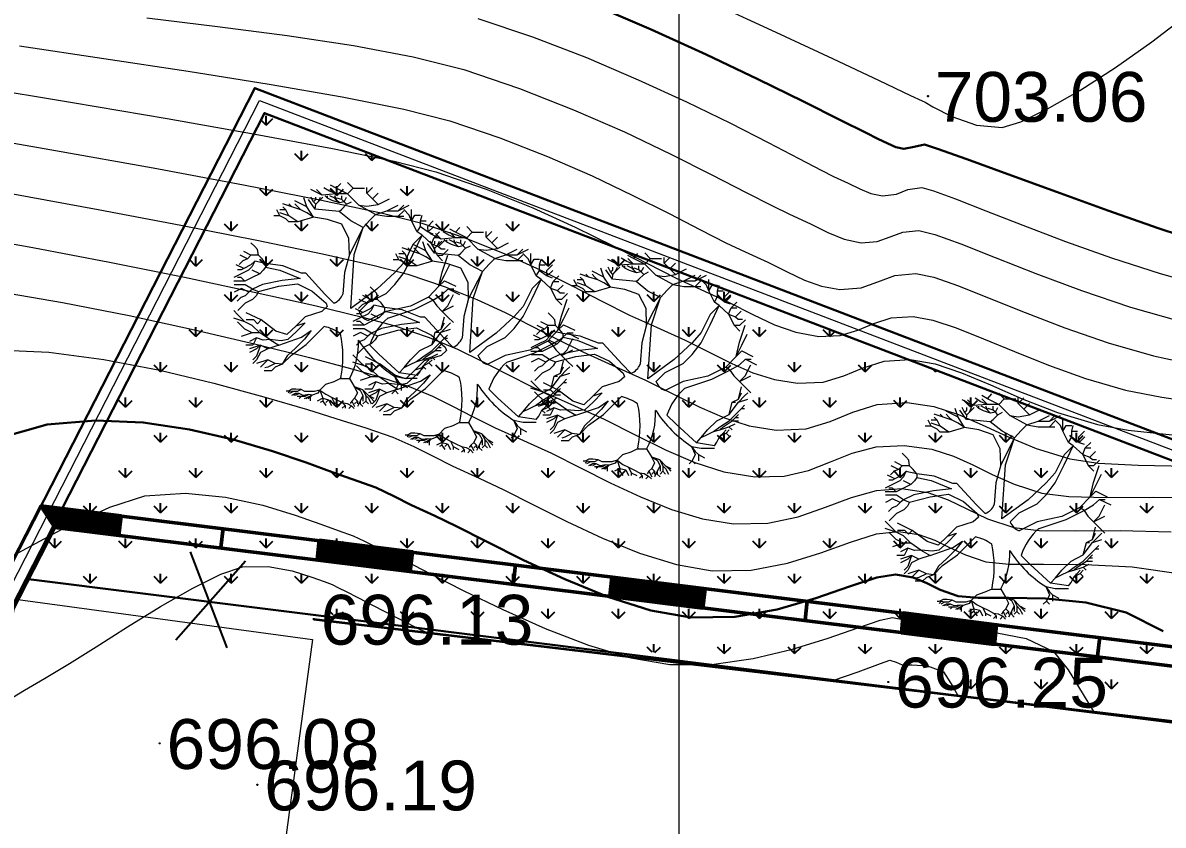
# Model space of a CAD drawing. Header units: feet. Extents: x 3381 to 683784, y 675186 to 4376258.
# Drawn here: x 682599.03 to 682621.93, y 4375771.1 to 4375787.21 of the extents above; entities that cross this region are included whole.
import ezdxf

# ---------------------------------------------------------------- set-up
doc = ezdxf.new("R2010")
doc.units = ezdxf.units.FT
doc.header["$MEASUREMENT"] = 0
doc.header["$PDMODE"] = 34
doc.header["$PDSIZE"] = 0.01
doc.layers.get('0').update_dxf_attribs({"linetype": 'CONTINUOUS'})
doc.layers.get('Defpoints').update_dxf_attribs({"linetype": 'CONTINUOUS'})
doc.layers.add('0_Point_Height', color=2, linetype='CONTINUOUS')
doc.layers.add('0_Point_Point', color=7, linetype='CONTINUOUS')
for name, color, linetype, lineweight in [('ANA HORIZONTAL', 24, 'CONTINUOUS', 30), ('das hasar', 5, 'CONTINUOUS', 0), ('HORIZANTAL', 24, 'CONTINUOUS', 13), ('km setka', 170, 'CONTINUOUS', 15), ('su xtti', 7, 'CONTINUOUS', 30), ('дерево', 96, 'CONTINUOUS', 5)]:
    doc.layers.add(name, color=color, linetype=linetype, lineweight=lineweight)
doc.styles.get("Standard").update_dxf_attribs({"font": 'arial.ttf', "height": 2})
doc.linetypes.add('FENCELINE2', pattern='A,6.35,-2.54,[132,ltypeshp.shx,S=2.54,R=0,X=-2.54,Y=0],-2.54,25.4', length=36.83)
doc.dimstyles.new('ISO-25', dxfattribs={"dimtxt": 2, "dimasz": 1, "dimexe": 1.25, "dimexo": 0.625, "dimtad": 1, "dimtxsty": 'Standard', "dimblk": 'OBLIQUE', "dimcen": 2.5, "dimadec": 0, "dimazin": 0, "dimtfac": 1, "dimtmove": 0, "dimatfit": 3, "dimldrblk": 'OBLIQUE', "dimfxl": 1, "dimarcsym": 0})
pattern_1 = [(90, (1766.15535, 840.54114), (-0.707106781, 0.707106781), [0.1875, -1.226713563]), (45, (1766.1554, 840.5411), (-0.70710678119, 0.70710678119), [0.1875, -0.8125]), (135, (1766.1554, 840.5411), (-0.70710678119, -0.70710678119), [0.1875, -0.8125])]

# ---------------------------------------------------------------- blocks, each defined once
blk = doc.blocks.new('_Oblique')
at = {"color": 0, "linetype": 'ByBlock', "lineweight": -2}
blk.add_line((-0.5, -0.5), (0.5, 0.5), dxfattribs=at)
blk = doc.blocks.new('*D71')
at = {"color": 0, "lineweight": -2, "transparency": 16777216}
blk.add_arc((682617.747, 4375829.881), 9.171, 157.6168, 262.2234, dxfattribs=at)
at = {"layer": 'Defpoints', "color": 0, "lineweight": 18, "transparency": 16777216}
for p in [(682619.446, 4375842.323), (682597.785, 4375838.101, 709.272), (682629.221, 4375825.155, 709.019), (682611.534, 4375823.135), (682606.903, 4375750.477)]:
    blk.add_point(p, dxfattribs=at)
at = {"color": 0, "lineweight": -2, "transparency": 16777216}
for p, rotation in [((682609.267, 4375833.373), 67.6168135666114), ((682616.506, 4375820.795), 352.2234362131171)]:
    blk.add_blockref('_Oblique', p, dxfattribs=dict(at, rotation=rotation))
at = {"color": 0, "lineweight": 25, "transparency": 16777216, "insert": (682611.225, 4375826.128), "char_height": 2, "attachment_point": 5, "rotation": 299.9201}
blk.add_mtext('105°', dxfattribs=at)
blk = doc.blocks.new('*D72')
at = {"color": 0, "lineweight": -2, "transparency": 16777216}
blk.add_arc((682617.747, 4375829.881), 9.031, 262.2234, 337.6168, dxfattribs=at)
at = {"layer": 'Defpoints', "color": 0, "lineweight": 18, "transparency": 16777216}
for p in [(682619.446, 4375842.323), (682597.785, 4375838.101, 709.272), (682629.221, 4375825.155, 709.019), (682620.44, 4375821.261), (682606.903, 4375750.477)]:
    blk.add_point(p, dxfattribs=at)
at = {"color": 0, "lineweight": -2, "transparency": 16777216}
for p, rotation in [((682626.097, 4375826.442), 67.61681356638918), ((682616.525, 4375820.933), 172.2234362133806)]:
    blk.add_blockref('_Oblique', p, dxfattribs=dict(at, rotation=rotation))
at = {"color": 0, "lineweight": 25, "transparency": 16777216, "insert": (682621.432, 4375823.477), "char_height": 2, "attachment_point": 5, "rotation": 29.9201}
blk.add_mtext('75°', dxfattribs=at)
blk = doc.blocks.new('sam')
at = {"layer": 'дерево'}
for p, q in [((8656816.93, 4482451.24), (8656814.29, 4482452.58)), ((8656816.93, 4482451.24), (8656815.59, 4482452.58)), ((8656818.71, 4482452.13), (8656817.38, 4482452.93)), ((8656820.29, 4482451.51), (8656818.71, 4482452.13)), ((8656820.29, 4482452.84), (8656818.95, 4482453.56)), ((8656820.29, 4482451.51), (8656818.95, 4482452.84)), ((8656820.29, 4482452.84), (8656821.35, 4482454)), ((8656822.96, 4482451.51), (8656820.29, 4482452.84)), ((8656824.26, 4482452.84), (8656822.96, 4482454.18)), ((8656822.96, 4482451.51), (8656824.26, 4482452.84)), ((8656824.26, 4482452.84), (8656826.94, 4482452.84)), ((8656827.53, 4482451.69), (8656827.53, 4482453.02)), ((8656827.53, 4482451.69), (8656828.86, 4482453.02)), ((8656813.34, 4482448.45), (8656810.52, 4482449.87)), ((8656813.34, 4482448.45), (8656812.63, 4482450.56)), ((8656815.33, 4482447.94), (8656813.75, 4482450.17)), ((8656814.88, 4482449.64), (8656814.32, 4482450.74)), ((8656814.88, 4482449.64), (8656815.45, 4482450.17)), ((8656815.45, 4482449.07), (8656814.88, 4482449.64)), ((8656815.45, 4482450.17), (8656815.45, 4482450.74)), ((8656815.45, 4482449.07), (8656816.01, 4482449.64)), ((8656816.01, 4482449.64), (8656817.11, 4482450.74)), ((8656816.01, 4482449.64), (8656816.54, 4482450.74)), ((8656820.29, 4482451.51), (8656816.93, 4482451.24)), ((8656818.24, 4482450.53), (8656817.67, 4482451.09)), ((8656818.24, 4482450.53), (8656818.24, 4482451.09)), ((8656819.36, 4482449.96), (8656818.24, 4482450.53)), ((8656819.93, 4482450.53), (8656818.8, 4482451.09)), ((8656821.03, 4482449.4), (8656819.36, 4482449.96)), ((8656820.46, 4482449.96), (8656819.93, 4482451.09)), ((8656820.46, 4482449.96), (8656819.93, 4482450.53)), ((8656822.96, 4482451.51), (8656820.29, 4482451.51)), ((8656821.59, 4482450.17), (8656820.46, 4482450.53)), ((8656821.03, 4482449.4), (8656820.46, 4482449.96)), ((8656822.16, 4482449.64), (8656821.03, 4482449.4)), ((8656821.59, 4482450.17), (8656821.59, 4482451.09)), ((8656822.16, 4482449.64), (8656821.59, 4482450.17)), ((8656822.16, 4482449.64), (8656822.72, 4482450.74)), ((8656822.72, 4482449.07), (8656822.16, 4482449.64)), ((8656822.72, 4482449.07), (8656823.85, 4482449.64)), ((8656825.6, 4482448.87), (8656822.96, 4482451.51)), ((8656828.86, 4482450.38), (8656827.53, 4482451.69)), ((8656828.86, 4482450.38), (8656830.2, 4482451.69)), ((8656830.2, 4482449.04), (8656828.86, 4482450.38)), ((8656830.2, 4482449.04), (8656832.84, 4482450.38)), ((8656806.98, 4482446.34), (8656806.27, 4482447.77)), ((8656808.41, 4482447.77), (8656806.98, 4482447.77)), ((8656809.09, 4482446.34), (8656806.98, 4482447.05)), ((8656809.81, 4482448.45), (8656807.7, 4482449.16)), ((8656808.41, 4482447.77), (8656807.7, 4482448.45)), ((8656809.09, 4482446.34), (8656808.41, 4482447.77)), ((8656809.81, 4482448.45), (8656809.09, 4482449.16)), ((8656811.91, 4482447.77), (8656809.81, 4482448.45)), ((8656811.2, 4482448.45), (8656810.52, 4482449.16)), ((8656811.91, 4482447.77), (8656811.2, 4482448.45)), ((8656813.34, 4482447.05), (8656811.91, 4482447.77)), ((8656814.88, 4482446.04), (8656813.34, 4482448.45)), ((8656814.88, 4482446.04), (8656813.34, 4482447.05)), ((8656815.33, 4482447.94), (8656815.45, 4482449.07)), ((8656820.94, 4482447.38), (8656815.33, 4482447.94)), ((8656820.94, 4482447.38), (8656821.59, 4482447.94)), ((8656823.73, 4482445.15), (8656820.94, 4482447.38)), ((8656821.59, 4482447.94), (8656822.72, 4482449.07)), ((8656829.58, 4482446.67), (8656825.6, 4482448.87)), ((8656825.6, 4482448.87), (8656827.53, 4482448.6)), ((8656827.53, 4482448.6), (8656830.2, 4482449.04)), ((8656828.24, 4482445.33), (8656829.58, 4482446.67)), ((8656829.58, 4482446.67), (8656832.22, 4482447.53)), ((8656829.58, 4482446.67), (8656832.22, 4482446.22)), ((8656832.22, 4482447.53), (8656834.89, 4482448.87)), ((8656832.22, 4482447.53), (8656834.89, 4482447.53)), ((8656834.89, 4482447.53), (8656836.2, 4482448.87)), ((8656834.89, 4482447.53), (8656837.53, 4482448.87)), ((8656834.89, 4482446.22), (8656836.2, 4482447.53)), ((8656837.53, 4482446.52), (8656836.2, 4482447.83)), ((8656838.07, 4482445.18), (8656838.07, 4482447.83)), ((8656806.98, 4482446.34), (8656805.59, 4482446.34)), ((8656808.41, 4482445.63), (8656806.98, 4482446.34)), ((8656809.09, 4482444.95), (8656808.41, 4482445.63)), ((8656811.2, 4482444.95), (8656809.09, 4482446.34)), ((8656811.2, 4482444.95), (8656809.09, 4482444.95)), ((8656814.88, 4482446.04), (8656811.2, 4482444.95)), ((8656818.24, 4482445.48), (8656814.88, 4482446.04)), ((8656821.59, 4482444.35), (8656818.24, 4482445.48)), ((8656823.28, 4482441), (8656821.59, 4482444.35)), ((8656826.67, 4482443.58), (8656823.73, 4482445.15)), ((8656826.67, 4482443.58), (8656828.24, 4482445.33)), ((8656832.22, 4482446.22), (8656834.89, 4482446.22)), ((8656834.89, 4482446.22), (8656836.2, 4482446.22)), ((8656838.07, 4482445.18), (8656837.53, 4482446.52)), ((8656838.07, 4482445.18), (8656838.87, 4482446.52)), ((8656839.4, 4482442.54), (8656838.07, 4482445.18)), ((8656838.87, 4482446.52), (8656840.18, 4482446.52)), ((8656840.18, 4482445.18), (8656840.53, 4482446.52)), ((8656840.18, 4482443.85), (8656840.18, 4482445.18)), ((8656840.18, 4482445.18), (8656841.51, 4482445.18)), ((8656841.87, 4482443.85), (8656843.2, 4482445.18)), ((8656826.67, 4482443.58), (8656823.4, 4482437.2)), ((8656824.53, 4482437.2), (8656826.67, 4482443.58)), ((8656838.39, 4482437.2), (8656840.53, 4482441.74)), ((8656840.53, 4482441.74), (8656838.39, 4482439.6)), ((8656839.4, 4482442.54), (8656840.18, 4482443.85)), ((8656840.53, 4482441.74), (8656839.4, 4482442.54)), ((8656840.18, 4482443.85), (8656841.96, 4482442.54)), ((8656840.53, 4482441.74), (8656842.76, 4482439.69)), ((8656841.96, 4482442.54), (8656841.87, 4482443.85)), ((8656841.96, 4482442.54), (8656843.29, 4482443.85)), ((8656841.96, 4482442.54), (8656843.11, 4482442.1)), ((8656843.38, 4482441.21), (8656844.69, 4482442.54)), ((8656801.05, 4482439.13), (8656800.16, 4482439.99)), ((8656801.73, 4482438.36), (8656801.05, 4482439.13)), ((8656823.4, 4482437.2), (8656823.28, 4482441)), ((8656838.39, 4482439.6), (8656836.29, 4482435.36)), ((8656842.76, 4482439.69), (8656843.38, 4482441.21)), ((8656842.76, 4482439.69), (8656844.09, 4482437.05)), ((8656842.76, 4482439.69), (8656844.42, 4482439.07)), ((8656843.38, 4482441.21), (8656844.69, 4482441.21)), ((8656844.42, 4482439.07), (8656845.76, 4482440.4)), ((8656844.42, 4482439.07), (8656845.04, 4482438.53)), ((8656799.3, 4482436.16), (8656797.57, 4482437.02)), ((8656799.3, 4482436.16), (8656798.26, 4482435.74)), ((8656800.16, 4482437.02), (8656798.44, 4482437.91)), ((8656800.16, 4482437.02), (8656799.3, 4482436.16)), ((8656801.91, 4482437.02), (8656800.16, 4482437.02)), ((8656801.91, 4482437.02), (8656801.73, 4482438.36)), ((8656802.77, 4482436.16), (8656801.91, 4482437.02)), ((8656803.6, 4482435.09), (8656802.77, 4482436.16)), ((8656823.4, 4482437.2), (8656822.27, 4482432.95)), ((8656823.7, 4482424.46), (8656824.53, 4482437.2)), ((8656836.29, 4482432.95), (8656838.39, 4482437.2)), ((8656844.09, 4482437.05), (8656845.4, 4482437.05)), ((8656844.09, 4482437.05), (8656845.4, 4482435.71)), ((8656845.04, 4482438.53), (8656846.02, 4482438.53)), ((8656845.31, 4482433.07), (8656846.65, 4482437.05)), ((8656845.4, 4482437.05), (8656846.74, 4482438.36)), ((8656798.44, 4482433.9), (8656796.68, 4482434.76)), ((8656797.84, 4482433.61), (8656796.98, 4482433.61)), ((8656798.26, 4482435.74), (8656797.4, 4482434.88)), ((8656798.44, 4482433.9), (8656797.84, 4482433.61)), ((8656799.59, 4482433.49), (8656797.84, 4482432.63)), ((8656800.16, 4482434.76), (8656798.44, 4482433.9)), ((8656800.45, 4482434.38), (8656799.59, 4482433.49)), ((8656801.05, 4482435.65), (8656800.16, 4482434.76)), ((8656801.05, 4482435.65), (8656800.45, 4482434.38)), ((8656802.21, 4482432.63), (8656800.45, 4482433.49)), ((8656803.6, 4482435.09), (8656801.05, 4482435.65)), ((8656803.07, 4482433.49), (8656802.21, 4482432.63)), ((8656803.6, 4482434.23), (8656803.07, 4482433.49)), ((8656807.7, 4482434.53), (8656803.6, 4482435.09)), ((8656803.6, 4482435.09), (8656803.6, 4482434.23)), ((8656803.6, 4482434.23), (8656806.99, 4482433.52)), ((8656806.99, 4482433.52), (8656811.79, 4482431.56)), ((8656812.09, 4482432.83), (8656807.7, 4482434.53)), ((8656836.29, 4482435.36), (8656834.15, 4482432.95)), ((8656845.85, 4482432.36), (8656847.18, 4482435)), ((8656797.84, 4482432.63), (8656796.12, 4482431.76)), ((8656798.73, 4482430.9), (8656796.12, 4482430.9)), ((8656797.84, 4482431.76), (8656796.98, 4482431.76)), ((8656798.73, 4482430.9), (8656797.84, 4482431.76)), ((8656800.45, 4482431.76), (8656798.73, 4482430.9)), ((8656802.21, 4482432.63), (8656800.45, 4482431.76)), ((8656807.55, 4482431.11), (8656802.89, 4482430.13)), ((8656811.79, 4482431.56), (8656807.55, 4482431.11)), ((8656813.07, 4482432.83), (8656812.09, 4482432.83)), ((8656817.61, 4482427.88), (8656813.07, 4482432.83)), ((8656822.27, 4482432.95), (8656821.86, 4482427.88)), ((8656834.15, 4482432.95), (8656829.9, 4482429)), ((8656834.15, 4482430.13), (8656836.29, 4482432.95)), ((8656844.51, 4482429.72), (8656845.31, 4482433.07)), ((8656844.51, 4482429.72), (8656845.85, 4482432.36)), ((8656844.51, 4482429.72), (8656845.85, 4482431.02)), ((8656845.85, 4482431.02), (8656848.52, 4482429.72)), ((8656798.79, 4482430.07), (8656796.18, 4482430.07)), ((8656797.9, 4482429.21), (8656796.18, 4482428.35)), ((8656799.65, 4482428.35), (8656797.9, 4482429.21)), ((8656800.48, 4482429), (8656798.79, 4482430.07)), ((8656799.65, 4482428.35), (8656798.79, 4482427.49)), ((8656800.48, 4482429), (8656799.65, 4482428.35)), ((8656802.89, 4482430.13), (8656800.48, 4482429)), ((8656800.48, 4482429), (8656801.91, 4482428.44)), ((8656801.91, 4482428.44), (8656801.37, 4482427.49)), ((8656801.91, 4482428.44), (8656806.72, 4482429.72)), ((8656806.72, 4482429.72), (8656811.11, 4482430.28)), ((8656811.11, 4482430.28), (8656814.64, 4482428.59)), ((8656814.64, 4482428.59), (8656817.88, 4482425.74)), ((8656819.72, 4482425.74), (8656817.61, 4482427.88)), ((8656829.9, 4482429), (8656823.7, 4482424.46)), ((8656827.8, 4482425.89), (8656832.04, 4482428.02)), ((8656832.04, 4482428.02), (8656834.15, 4482430.13)), ((8656842.08, 4482427.16), (8656844.51, 4482429.72)), ((8656845.31, 4482427.76), (8656846.74, 4482429.09)), ((8656846.74, 4482429.09), (8656849.38, 4482427.76)), ((8656846.74, 4482429.09), (8656848.07, 4482429.09)), ((8656797.78, 4482427.07), (8656796.92, 4482426.21)), ((8656798.79, 4482425.74), (8656797.04, 4482424.02)), ((8656798.79, 4482427.49), (8656797.78, 4482427.07)), ((8656800.51, 4482426.6), (8656798.79, 4482425.74)), ((8656801.37, 4482427.49), (8656800.51, 4482426.6)), ((8656817.88, 4482425.74), (8656818.18, 4482424.91)), ((8656819.79, 4482425.76), (8656819.73, 4482425.73)), ((8656825.66, 4482423.78), (8656827.8, 4482425.89)), ((8656842.08, 4482427.16), (8656837.83, 4482425.03)), ((8656838.84, 4482424.34), (8656843.09, 4482426.45)), ((8656843.09, 4482426.45), (8656842.08, 4482427.16)), ((8656843.09, 4482426.45), (8656845.31, 4482427.76)), ((8656843.09, 4482426.45), (8656844.01, 4482425.12)), ((8656844.01, 4482425.12), (8656845.31, 4482423.78)), ((8656845.31, 4482423.78), (8656846.65, 4482425.12)), ((8656845.31, 4482423.78), (8656847.98, 4482425.12)), ((8656846.65, 4482425.12), (8656847.98, 4482427.76)), ((8656796.98, 4482423.07), (8656796.12, 4482423.96)), ((8656797.84, 4482422.21), (8656796.98, 4482423.07)), ((8656802.53, 4482421.76), (8656799.06, 4482423.48)), ((8656812.95, 4482422.5), (8656810.82, 4482420.37)), ((8656816.9, 4482423.78), (8656812.95, 4482422.5)), ((8656818.18, 4482424.91), (8656816.9, 4482423.78)), ((8656825.68, 4482423.71), (8656825.65, 4482423.77)), ((8656832.04, 4482423.78), (8656827.8, 4482421.64)), ((8656837.83, 4482425.03), (8656832.04, 4482423.78)), ((8656832.46, 4482422.21), (8656838.84, 4482424.34)), ((8656845.07, 4482419.62), (8656845.82, 4482422.53)), ((8656845.31, 4482423.78), (8656846.65, 4482422.44)), ((8656846.65, 4482422.44), (8656847.98, 4482421.14)), ((8656798.73, 4482421.34), (8656796.12, 4482422.21)), ((8656797.84, 4482420.48), (8656796.98, 4482421.34)), ((8656798.73, 4482421.34), (8656797.84, 4482422.21)), ((8656798.73, 4482419.59), (8656797.84, 4482420.48)), ((8656800.45, 4482420.48), (8656798.73, 4482421.34)), ((8656800.81, 4482421.76), (8656799.06, 4482421.76)), ((8656802.21, 4482418.73), (8656800.45, 4482420.48)), ((8656801.67, 4482420.87), (8656800.81, 4482421.76)), ((8656802.53, 4482421.76), (8656801.67, 4482420.87)), ((8656806.01, 4482419.15), (8656802.53, 4482421.76)), ((8656810.81, 4482420.37), (8656808.62, 4482418.29)), ((8656810.82, 4482420.37), (8656812.95, 4482421.08)), ((8656812.95, 4482421.08), (8656810.82, 4482418.94)), ((8656813.22, 4482415.97), (8656817.47, 4482420.22)), ((8656832.44, 4482422.2), (8656832.47, 4482422.23)), ((8656845.07, 4482419.62), (8656845.82, 4482421.08)), ((8656845.07, 4482418.91), (8656846.53, 4482420.37)), ((8656846.53, 4482420.37), (8656847.27, 4482421.08)), ((8656800.45, 4482418.73), (8656797.84, 4482417.87)), ((8656800.45, 4482418.73), (8656798.73, 4482419.59)), ((8656801.49, 4482417.57), (8656799.77, 4482416.71)), ((8656802.21, 4482418.73), (8656800.45, 4482418.73)), ((8656801.49, 4482417.57), (8656800.63, 4482415.85)), ((8656803.07, 4482417.01), (8656801.49, 4482417.57)), ((8656804.58, 4482417.13), (8656802.21, 4482418.73)), ((8656804.58, 4482417.13), (8656803.07, 4482417.01)), ((8656807.28, 4482416.83), (8656804.58, 4482417.13)), ((8656804.58, 4482417.13), (8656806.72, 4482415.85)), ((8656808.62, 4482418.29), (8656806.01, 4482419.15)), ((8656806.72, 4482415.85), (8656812.09, 4482417.69)), ((8656808.83, 4482417.13), (8656807.28, 4482416.83)), ((8656810.82, 4482418.94), (8656808.83, 4482417.13)), ((8656812.8, 4482417.25), (8656810.67, 4482415.14)), ((8656812.09, 4482417.69), (8656814.35, 4482419.24)), ((8656814.35, 4482419.24), (8656812.8, 4482417.25)), ((8656821.2, 4482418.58), (8656821.29, 4482418.52)), ((8656842.91, 4482415.97), (8656845.07, 4482418.91)), ((8656842.91, 4482415.97), (8656843.62, 4482418.91)), ((8656843.62, 4482418.91), (8656845.07, 4482419.62)), ((8656843.62, 4482418.91), (8656844.36, 4482418.91)), ((8656844.36, 4482415.97), (8656845.82, 4482417.43)), ((8656845.07, 4482418.91), (8656847.27, 4482419.62)), ((8656845.82, 4482417.43), (8656846.53, 4482418.17)), ((8656845.82, 4482417.43), (8656846.53, 4482417.43)), ((8656800.63, 4482415.85), (8656798.91, 4482415.85)), ((8656802.38, 4482415.85), (8656799.77, 4482414.96)), ((8656801.49, 4482414.96), (8656799.77, 4482414.1)), ((8656802.38, 4482415.85), (8656801.49, 4482414.96)), ((8656802.38, 4482415.85), (8656801.49, 4482413.24)), ((8656804.11, 4482414.96), (8656802.38, 4482415.85)), ((8656804.11, 4482414.96), (8656802.38, 4482414.1)), ((8656806.72, 4482415.85), (8656804.11, 4482414.96)), ((8656810.67, 4482415.14), (8656808.71, 4482413.3)), ((8656809.69, 4482413.45), (8656813.22, 4482415.97)), ((8656825.63, 4482416.84), (8656825.54, 4482416.99)), ((8656830.35, 4482413.72), (8656828.21, 4482415.85)), ((8656837.8, 4482412.35), (8656840, 4482414.52)), ((8656840, 4482414.52), (8656842.91, 4482415.97)), ((8656840.71, 4482413.06), (8656842.91, 4482414.52)), ((8656841.45, 4482413.06), (8656843.62, 4482414.52)), ((8656842.91, 4482414.52), (8656844.36, 4482415.97)), ((8656843.62, 4482414.52), (8656844.36, 4482415.26)), ((8656843.62, 4482414.52), (8656845.07, 4482414.52)), ((8656844.36, 4482415.26), (8656845.07, 4482415.97)), ((8656844.36, 4482415.26), (8656845.07, 4482415.26)), ((8656801.49, 4482413.24), (8656800.63, 4482412.38)), ((8656801.49, 4482412.38), (8656800.63, 4482411.49)), ((8656802.38, 4482414.1), (8656801.49, 4482412.38)), ((8656804.11, 4482412.38), (8656801.49, 4482411.49)), ((8656804.11, 4482412.38), (8656803.24, 4482411.49)), ((8656805.86, 4482411.49), (8656804.11, 4482412.38)), ((8656807.55, 4482411.31), (8656809.69, 4482413.45)), ((8656808.71, 4482413.3), (8656807.55, 4482411.31)), ((8656835.16, 4482409.32), (8656830.35, 4482413.72)), ((8656836.32, 4482410.54), (8656837.8, 4482412.35)), ((8656837.77, 4482411.28), (8656839.23, 4482411.99)), ((8656839.23, 4482411.99), (8656840.71, 4482413.06)), ((8656839.23, 4482411.99), (8656840.68, 4482412.35)), ((8656840.68, 4482412.35), (8656842.85, 4482413.06)), ((8656840.68, 4482412.35), (8656841.45, 4482413.06)), ((8656841.45, 4482411.61), (8656842.16, 4482412.35)), ((8656842.16, 4482411.61), (8656842.91, 4482412.35)), ((8656842.85, 4482413.06), (8656844.3, 4482413.8)), ((8656842.85, 4482413.06), (8656843.59, 4482412.35)), ((8656803.24, 4482411.49), (8656802.38, 4482410.63)), ((8656804.97, 4482409.77), (8656803.24, 4482409.77)), ((8656804.11, 4482410.63), (8656803.42, 4482410.45)), ((8656805.86, 4482411.49), (8656804.11, 4482410.63)), ((8656805.86, 4482410.63), (8656804.97, 4482409.77)), ((8656807.55, 4482411.31), (8656805.86, 4482411.49)), ((8656807.55, 4482411.31), (8656805.86, 4482410.63)), ((8656835.16, 4482409.32), (8656836.32, 4482410.54)), ((8656839.4, 4482408.64), (8656835.16, 4482409.32)), ((8656836.32, 4482410.54), (8656837.77, 4482411.28)), ((8656839.4, 4482408.64), (8656840, 4482409.44)), ((8656840, 4482409.44), (8656840.71, 4482410.89)), ((8656840.71, 4482410.89), (8656842.16, 4482411.61)), ((8656840.71, 4482410.89), (8656841.45, 4482411.61)), ((8656840.71, 4482410.89), (8656841.45, 4482410.15)), ((8656842.16, 4482411.61), (8656842.91, 4482410.89)), ((8656817.73, 4482406.5), (8656816.43, 4482405.19)), ((8656819.69, 4482407.15), (8656817.73, 4482406.5)), ((8656821.29, 4482407.93), (8656819.69, 4482407.15)), ((8656821.29, 4482407.93), (8656823.4, 4482407.93)), ((8656821.35, 4482408.15), (8656821.32, 4482407.91)), ((8656823.4, 4482407.93), (8656824.53, 4482406.03)), ((8656823.47, 4482407.99), (8656823.41, 4482407.93)), ((8656834.03, 4482408.49), (8656836.29, 4482408.04)), ((8656834.03, 4482408.49), (8656834.89, 4482407.24)), ((8656834.03, 4482408.49), (8656834.89, 4482406.53)), ((8656834.89, 4482406.53), (8656834.18, 4482405.08)), ((8656834.89, 4482407.24), (8656835.63, 4482406.53)), ((8656835.63, 4482406.53), (8656835.63, 4482405.08)), ((8656835.63, 4482406.53), (8656837.09, 4482405.79)), ((8656836.29, 4482408.04), (8656839.4, 4482408.04)), ((8656808.91, 4482404.99), (8656808.44, 4482404.99)), ((8656809.81, 4482405.46), (8656808.91, 4482404.99)), ((8656809.36, 4482404.99), (8656808.91, 4482404.54)), ((8656810.16, 4482404.84), (8656809.24, 4482404.39)), ((8656810.16, 4482404.84), (8656809.36, 4482404.99)), ((8656810.61, 4482404.39), (8656809.69, 4482403.92)), ((8656810.73, 4482405.46), (8656809.81, 4482405.46)), ((8656811.08, 4482404.84), (8656810.16, 4482404.84)), ((8656810.61, 4482404.39), (8656810.16, 4482403.92)), ((8656811.53, 4482404.39), (8656810.61, 4482403.92)), ((8656811.53, 4482404.39), (8656810.61, 4482404.39)), ((8656811.97, 4482405.31), (8656810.73, 4482405.46)), ((8656811.97, 4482405.31), (8656811.08, 4482404.84)), ((8656811.97, 4482403.68), (8656811.08, 4482403.68)), ((8656812.45, 4482403.92), (8656811.53, 4482404.39)), ((8656811.97, 4482403.68), (8656811.53, 4482403.24)), ((8656812.89, 4482404.84), (8656811.97, 4482405.31)), ((8656812.89, 4482403.68), (8656811.97, 4482403.68)), ((8656813.81, 4482404.13), (8656812.45, 4482403.92)), ((8656813.66, 4482403.56), (8656812.74, 4482403.12)), ((8656815.18, 4482404.84), (8656812.89, 4482404.84)), ((8656813.81, 4482404.13), (8656812.89, 4482403.68)), ((8656813.66, 4482403.56), (8656813.22, 4482403.12)), ((8656814.58, 4482404.01), (8656813.66, 4482403.56)), ((8656814.11, 4482403.56), (8656813.66, 4482403.12)), ((8656814.58, 4482404.01), (8656813.81, 4482404.13)), ((8656814.58, 4482404.01), (8656814.11, 4482403.56)), ((8656814.11, 4482403.56), (8656814.11, 4482402.64)), ((8656815.95, 4482404.48), (8656814.58, 4482404.01)), ((8656816.43, 4482405.19), (8656815.18, 4482404.84)), ((8656816.43, 4482405.19), (8656815.95, 4482404.48)), ((8656816.43, 4482405.19), (8656817.08, 4482403.27)), ((8656816.43, 4482405.19), (8656817.82, 4482404.22)), ((8656817.82, 4482404.22), (8656819.13, 4482403.56)), ((8656819.13, 4482403.56), (8656819.78, 4482402.26)), ((8656819.13, 4482403.56), (8656820.43, 4482402.91)), ((8656824.53, 4482406.03), (8656826.49, 4482405.37)), ((8656824.53, 4482406.03), (8656825.93, 4482405.19)), ((8656824.53, 4482406.03), (8656825.27, 4482404.57)), ((8656825.27, 4482404.57), (8656824.62, 4482403.27)), ((8656825.93, 4482405.19), (8656826.58, 4482403.92)), ((8656826.58, 4482403.92), (8656825.93, 4482402.61)), ((8656826.49, 4482405.37), (8656827.88, 4482403.92)), ((8656826.49, 4482405.37), (8656827.23, 4482403.92)), ((8656826.58, 4482403.92), (8656826.58, 4482402.61)), ((8656827.23, 4482403.92), (8656827.23, 4482402.61)), ((8656827.23, 4482403.92), (8656827.88, 4482403.27)), ((8656827.88, 4482403.92), (8656829.16, 4482403.27)), ((8656827.88, 4482403.92), (8656828.54, 4482403.27)), ((8656834.18, 4482405.08), (8656833.44, 4482404.33)), ((8656834.18, 4482405.08), (8656834.89, 4482404.33)), ((8656817.08, 4482403.27), (8656815.8, 4482402.61)), ((8656817.08, 4482402.61), (8656816.51, 4482402.26)), ((8656817.08, 4482403.27), (8656817.08, 4482402.61)), ((8656817.08, 4482403.27), (8656818.47, 4482402.91)), ((8656817.08, 4482402.61), (8656817.82, 4482401.6)), ((8656818.47, 4482402.91), (8656817.82, 4482402.26)), ((8656818.47, 4482402.91), (8656819.13, 4482401.6)), ((8656819.78, 4482402.26), (8656821.09, 4482401.6)), ((8656819.78, 4482402.26), (8656819.78, 4482401.6)), ((8656820.43, 4482402.91), (8656821.71, 4482402.26)), ((8656821.71, 4482402.26), (8656822.36, 4482401.6)), ((8656821.71, 4482402.26), (8656822.84, 4482402.08)), ((8656822.36, 4482401.6), (8656821.71, 4482400.95)), ((8656822.36, 4482401.6), (8656822.36, 4482400.95)), ((8656822.84, 4482402.08), (8656823.88, 4482401.48)), ((8656823.88, 4482401.48), (8656823.25, 4482400.83)), ((8656823.97, 4482402.61), (8656823.58, 4482402.02)), ((8656823.88, 4482401.48), (8656824.53, 4482400.83)), ((8656824.62, 4482403.27), (8656823.97, 4482402.61)), ((8656823.97, 4482402.61), (8656824.62, 4482401.31)), ((8656824.62, 4482403.27), (8656825.27, 4482402.61)), ((8656825.27, 4482402.61), (8656824.62, 4482401.96)), ((8656825.93, 4482402.61), (8656825.27, 4482401.31)), ((8656825.27, 4482402.61), (8656825.27, 4482401.96)), ((8656825.93, 4482402.61), (8656825.93, 4482401.96)), ((8656825.93, 4482401.96), (8656826.58, 4482401.31)), ((8656827.23, 4482402.61), (8656826.58, 4482401.96)), ((8656827.23, 4482402.61), (8656827.88, 4482401.96)), ((8656827.88, 4482403.27), (8656828.54, 4482401.96)), ((8656828.54, 4482403.27), (8656829.16, 4482402.61))]:
    blk.add_line(p, q, dxfattribs=at)
for centre, radius, start, end in [((8656818.5, 4482429.09), 3.57, 291.0582, 340.0573), ((8656829.01, 4482425), 3.57, 201.058, 250.0568), ((8656815.12, 4482409.8), 10.68, 55.3162, 77.3154), ((8656841.78, 4482411.4), 14.28, 130.8291, 161.8284), ((8656796.92, 4482413.21), 24.95, 348.2991, 12.2999), ((8656807.73, 4482416.36), 17.82, 332.0051, 2.0039), ((8656849.47, 4482432.42), 28.48, 213.1714, 237.1713)]:
    blk.add_arc(centre, radius, start, end, dxfattribs=at)

msp = doc.modelspace()

# ---------------------------------------------------------------- hatches: boundary and pattern name
at = {"lineweight": 25}
h = msp.add_hatch(dxfattribs=at)
h.set_pattern_fill('GRASS', color=3)
h.set_pattern_definition(pattern_1)
h.paths.add_polyline_path([(682599.094, 4375776.042), (682641.148, 4375771.13), (682603.881, 4375785.393)])
at = {"lineweight": 50}
h = msp.add_hatch(dxfattribs=at)
h.set_pattern_fill('ANSI31', scale=0.3, angle=0.4649)
h.set_pattern_definition([(45.4649425098, (33050.949253, -5673.82424), (-0.02673080442278, 0.02630045807417), [])])
h.paths.add_polyline_path([(682599.396, 4375777.508), (682601.005, 4375777.307), (682600.956, 4375776.921), (682599.673, 4375777.072)])
h = msp.add_hatch(dxfattribs=at)
h.set_pattern_fill('ANSI31', scale=0.3, angle=1.0889)
h.set_pattern_definition([(46.0888578068, (80805.63919, -12487.81794), (-0.0270156095107, 0.0260078227225), [])])
h.paths.add_polyline_path([(682604.98, 4375776.821), (682606.855, 4375776.586), (682606.81, 4375776.191), (682604.943, 4375776.422)])
h = msp.add_hatch(dxfattribs=at)
h.set_pattern_fill('ANSI31', scale=0.3, angle=0.4649)
h.set_pattern_definition([(45.4649425098, (33062.675593, -5675.2862), (-0.02673080442278, 0.02630045807417), [])])
h.paths.add_polyline_path([(682610.856, 4375776.079), (682612.731, 4375775.845), (682612.682, 4375775.459), (682610.815, 4375775.69)])
at = {"lineweight": 25}
h = msp.add_hatch(dxfattribs=at)
h.set_pattern_fill('GRASS', color=3)
h.set_pattern_definition(pattern_1)
edge = h.paths.add_edge_path(flags=16)
edge.add_arc((682579.126, 4375717.036), 3.56, 0, 360)
edge = h.paths.add_edge_path()
edge.add_line((682581.918, 4375719.244), (682586.455, 4375718.637))
edge.add_line((682586.455, 4375718.637), (682586.842, 4375721.526))
edge.add_line((682586.842, 4375721.526), (682579.516, 4375722.515))
edge.add_line((682579.516, 4375722.515), (682581.657, 4375738.371))
edge.add_line((682581.657, 4375738.371), (682590.03, 4375737.24))
edge.add_line((682590.03, 4375737.24), (682590.757, 4375742.624))
edge.add_line((682590.757, 4375742.624), (682586.105, 4375743.295))
edge.add_line((682586.105, 4375743.295), (682586.919, 4375748.936))
edge.add_line((682586.919, 4375748.936), (682595.041, 4375747.783))
edge.add_line((682595.041, 4375747.783), (682598.787, 4375774.898))
edge.add_line((682598.787, 4375774.898), (682598.88, 4375775.588))
edge.add_line((682598.88, 4375775.588), (682598.609, 4375775.095))
edge.add_line((682598.609, 4375775.095), (682561.072, 4375701.765))
edge.add_line((682561.072, 4375701.765), (682652.667, 4375673.889))
edge.add_line((682652.667, 4375673.889), (682684.525, 4375754.529))
edge.add_line((682684.525, 4375754.529), (682677.414, 4375757.25))
edge.add_line((682677.414, 4375757.25), (682675.66, 4375752.667))
edge.add_line((682675.66, 4375752.667), (682667.296, 4375755.6))
edge.add_arc((682826.725, 4375690.715), 172.127, 157.85455, 159.31778)
edge.add_line((682665.691, 4375751.508), (682679.056, 4375749.711))
edge.add_line((682679.056, 4375749.711), (682678.314, 4375744.463))
edge.add_line((682678.314, 4375744.463), (682664.985, 4375746.27))
edge.add_arc((682665.285, 4375743.129), 3.155, 95.4615, 167.5925)
edge.add_line((682662.203, 4375743.807), (682662.203, 4375742.852))
edge.add_line((682662.203, 4375742.852), (682663.87, 4375743.246))
edge.add_line((682663.87, 4375743.246), (682669.462, 4375742.267))
edge.add_line((682669.462, 4375742.267), (682667.512, 4375729.083))
edge.add_line((682667.512, 4375729.083), (682667.293, 4375729.083))
edge.add_line((682667.293, 4375729.083), (682662.203, 4375729.801))
edge.add_line((682662.203, 4375729.801), (682662.815, 4375735.168))
edge.add_line((682662.815, 4375735.168), (682667.918, 4375734.469))
edge.add_line((682667.918, 4375734.469), (682668.269, 4375737.031))
edge.add_line((682668.269, 4375737.031), (682663.089, 4375737.741))
edge.add_line((682663.089, 4375737.741), (682663.684, 4375742.829))
edge.add_line((682663.684, 4375742.829), (682662.104, 4375742.62))
edge.add_line((682662.104, 4375742.62), (682660.048, 4375726.654))
edge.add_line((682660.048, 4375726.654), (682668.784, 4375725.445))
edge.add_line((682668.784, 4375725.445), (682667.953, 4375718.089))
edge.add_line((682667.953, 4375718.089), (682659.17, 4375719.305))
edge.add_line((682659.17, 4375719.305), (682658.791, 4375716.654))
edge.add_line((682658.791, 4375716.654), (682652.663, 4375717.458))
edge.add_arc((682652.227, 4375707.467), 10, 87.4993, 110.7786)
edge.add_line((682648.679, 4375716.817), (682658.429, 4375715.391))
edge.add_line((682658.429, 4375715.391), (682657.802, 4375711.896))
edge.add_line((682657.802, 4375711.896), (682654.491, 4375712.422))
edge.add_line((682654.491, 4375712.422), (682654.885, 4375715.496))
edge.add_line((682654.885, 4375715.496), (682652.353, 4375715.831))
edge.add_line((682652.353, 4375715.831), (682651.948, 4375712.769))
edge.add_line((682651.948, 4375712.769), (682648.624, 4375713.209))
edge.add_line((682648.624, 4375713.209), (682648.977, 4375716.307))
edge.add_line((682648.977, 4375716.307), (682648.183, 4375716.613))
edge.add_arc((682652.396, 4375707.255), 10.263, 114.2395, 179.0096)
edge.add_line((682642.135, 4375707.432), (682641.785, 4375704.796))
edge.add_line((682641.785, 4375704.796), (682638.798, 4375705.123))
edge.add_line((682638.798, 4375705.123), (682637.918, 4375700.26))
edge.add_line((682637.918, 4375700.26), (682629.208, 4375701.474))
edge.add_line((682629.208, 4375701.474), (682629.896, 4375706.374))
edge.add_line((682629.896, 4375706.374), (682622.97, 4375707.293))
edge.add_line((682622.97, 4375707.293), (682622.557, 4375704.184))
edge.add_line((682622.557, 4375704.184), (682595.928, 4375707.777))
edge.add_line((682595.928, 4375707.777), (682585.207, 4375709.32))
edge.add_line((682585.207, 4375709.32), (682586.256, 4375717.15))
edge.add_line((682586.256, 4375717.15), (682582.635, 4375717.635))
edge.add_arc((682579.126, 4375717.036), 3.56, 9.688, 38.3434)
h = msp.add_hatch(dxfattribs=at)
h.set_pattern_fill('GRASS', color=3)
h.set_pattern_definition(pattern_1)
edge = h.paths.add_edge_path(flags=16)
edge.add_arc((682579.126, 4375717.036), 3.56, 0, 360)
edge = h.paths.add_edge_path()
edge.add_line((682581.918, 4375719.244), (682586.455, 4375718.637))
edge.add_line((682586.455, 4375718.637), (682586.842, 4375721.526))
edge.add_line((682586.842, 4375721.526), (682579.516, 4375722.515))
edge.add_line((682579.516, 4375722.515), (682581.657, 4375738.371))
edge.add_line((682581.657, 4375738.371), (682590.03, 4375737.24))
edge.add_line((682590.03, 4375737.24), (682590.757, 4375742.624))
edge.add_line((682590.757, 4375742.624), (682586.105, 4375743.295))
edge.add_line((682586.105, 4375743.295), (682586.919, 4375748.936))
edge.add_line((682586.919, 4375748.936), (682595.041, 4375747.783))
edge.add_line((682595.041, 4375747.783), (682598.787, 4375774.898))
edge.add_line((682598.787, 4375774.898), (682598.88, 4375775.588))
edge.add_line((682598.88, 4375775.588), (682598.609, 4375775.095))
edge.add_line((682598.609, 4375775.095), (682561.072, 4375701.765))
edge.add_line((682561.072, 4375701.765), (682652.667, 4375673.889))
edge.add_line((682652.667, 4375673.889), (682684.525, 4375754.529))
edge.add_line((682684.525, 4375754.529), (682677.414, 4375757.25))
edge.add_line((682677.414, 4375757.25), (682675.66, 4375752.667))
edge.add_line((682675.66, 4375752.667), (682667.296, 4375755.6))
edge.add_arc((682826.725, 4375690.715), 172.127, 157.85455, 159.31778)
edge.add_line((682665.691, 4375751.508), (682679.056, 4375749.711))
edge.add_line((682679.056, 4375749.711), (682678.314, 4375744.463))
edge.add_line((682678.314, 4375744.463), (682664.985, 4375746.27))
edge.add_arc((682665.285, 4375743.129), 3.155, 95.4615, 167.5925)
edge.add_line((682662.203, 4375743.807), (682662.203, 4375742.852))
edge.add_line((682662.203, 4375742.852), (682663.87, 4375743.246))
edge.add_line((682663.87, 4375743.246), (682669.462, 4375742.267))
edge.add_line((682669.462, 4375742.267), (682667.512, 4375729.083))
edge.add_line((682667.512, 4375729.083), (682667.293, 4375729.083))
edge.add_line((682667.293, 4375729.083), (682662.203, 4375729.801))
edge.add_line((682662.203, 4375729.801), (682662.815, 4375735.168))
edge.add_line((682662.815, 4375735.168), (682667.918, 4375734.469))
edge.add_line((682667.918, 4375734.469), (682668.269, 4375737.031))
edge.add_line((682668.269, 4375737.031), (682663.089, 4375737.741))
edge.add_line((682663.089, 4375737.741), (682663.684, 4375742.829))
edge.add_line((682663.684, 4375742.829), (682662.104, 4375742.62))
edge.add_line((682662.104, 4375742.62), (682660.048, 4375726.654))
edge.add_line((682660.048, 4375726.654), (682668.784, 4375725.445))
edge.add_line((682668.784, 4375725.445), (682667.953, 4375718.089))
edge.add_line((682667.953, 4375718.089), (682659.17, 4375719.305))
edge.add_line((682659.17, 4375719.305), (682658.791, 4375716.654))
edge.add_line((682658.791, 4375716.654), (682652.663, 4375717.458))
edge.add_arc((682652.227, 4375707.467), 10, 87.4993, 110.7786)
edge.add_line((682648.679, 4375716.817), (682658.429, 4375715.391))
edge.add_line((682658.429, 4375715.391), (682657.802, 4375711.896))
edge.add_line((682657.802, 4375711.896), (682654.491, 4375712.422))
edge.add_line((682654.491, 4375712.422), (682654.885, 4375715.496))
edge.add_line((682654.885, 4375715.496), (682652.353, 4375715.831))
edge.add_line((682652.353, 4375715.831), (682651.948, 4375712.769))
edge.add_line((682651.948, 4375712.769), (682648.624, 4375713.209))
edge.add_line((682648.624, 4375713.209), (682648.977, 4375716.307))
edge.add_line((682648.977, 4375716.307), (682648.183, 4375716.613))
edge.add_arc((682652.396, 4375707.255), 10.263, 114.2395, 179.0096)
edge.add_line((682642.135, 4375707.432), (682641.785, 4375704.796))
edge.add_line((682641.785, 4375704.796), (682638.798, 4375705.123))
edge.add_line((682638.798, 4375705.123), (682637.918, 4375700.26))
edge.add_line((682637.918, 4375700.26), (682629.208, 4375701.474))
edge.add_line((682629.208, 4375701.474), (682629.896, 4375706.374))
edge.add_line((682629.896, 4375706.374), (682622.97, 4375707.293))
edge.add_line((682622.97, 4375707.293), (682623.404, 4375710.567))
edge.add_arc((682620.431, 4375710.962), 3, 352.4412, 442.1402)
edge.add_line((682620.841, 4375713.934), (682608.946, 4375715.58))
edge.add_line((682608.946, 4375715.58), (682607.684, 4375706.157))
edge.add_line((682607.684, 4375706.157), (682600.38, 4375707.136))
edge.add_line((682600.38, 4375707.136), (682601.634, 4375716.585))
edge.add_line((682601.634, 4375716.585), (682598.619, 4375717.007))
edge.add_line((682598.619, 4375717.007), (682597.358, 4375707.502))
edge.add_line((682597.358, 4375707.502), (682595.928, 4375707.777))
edge.add_line((682595.928, 4375707.777), (682585.207, 4375709.32))
edge.add_line((682585.207, 4375709.32), (682586.256, 4375717.15))
edge.add_line((682586.256, 4375717.15), (682582.635, 4375717.635))
edge.add_arc((682579.126, 4375717.036), 3.56, 9.688, 38.3434)
at = {"lineweight": 50}
h = msp.add_hatch(dxfattribs=at)
h.set_pattern_fill('ANSI31', scale=0.3, angle=1.0889)
h.set_pattern_definition([(46.0888578068, (80817.36553, -12489.2799), (-0.0270156095107, 0.0260078227225), [])])
h.paths.add_polyline_path([(682616.706, 4375775.359), (682618.581, 4375775.124), (682618.536, 4375774.729), (682616.669, 4375774.96)])

# ---------------------------------------------------------------- linework, layer by layer
at = {"color": 7, "lineweight": 50}
for p, q in [((682603.052, 4375777.062, -686.994), (682603.008, 4375776.676, -686.994)), ((682608.925, 4375776.342, -686.994), (682608.881, 4375775.956, -686.994)), ((682614.778, 4375775.6, -686.994), (682614.735, 4375775.214, -686.994)), ((682620.651, 4375774.88, -686.994), (682620.607, 4375774.494, -686.994))]:
    msp.add_line(p, q, dxfattribs=at)
at = {"color": 1, "lineweight": 25}
for p, q in [((682602.394, 4375776.59, 342.882), (682603.13, 4375774.657, -354.618)), ((682602.102, 4375774.82, -354.618), (682603.504, 4375776.409, -354.618))]:
    msp.add_line(p, q, dxfattribs=at)
at = {"color": 8, "lineweight": 18}
msp.add_line((682599.995, 4375775.933, -0.494), (682643.37, 4375770.494, -1374.494), dxfattribs=at)
at = {"color": 7, "lineweight": 30, "elevation": -686.994}
for points in [[(682672.67, 4375759.494), (682685.045, 4375754.758), (682652.903, 4375673.398), (682560.498, 4375701.522), (682603.689, 4375785.894), (682663.328, 4375763.07)], [(682672.527, 4375759.121), (682684.525, 4375754.529), (682652.667, 4375673.889), (682561.072, 4375701.765), (682603.881, 4375785.393), (682663.185, 4375762.696)]]:
    msp.add_lwpolyline(points, dxfattribs=at)
at = {"color": 1, "lineweight": 0, "elevation": -686.994}
msp.add_lwpolyline([(682560.785, 4375701.643), (682603.785, 4375785.643), (682684.785, 4375754.643), (682652.785, 4375673.643)], close=True, dxfattribs=at)
at = {"color": 7, "lineweight": 50, "elevation": -686.994}
for points in [[(682663.437, 4375762.629), (682663.612, 4375762.99), (682638.289, 4375772.672), (682599.394, 4375777.506), (682564.349, 4375709.042), (682661.897, 4375696.054), (682677.674, 4375735.97), (682677.315, 4375736.112), (682661.639, 4375696.507), (682564.984, 4375709.345), (682599.673, 4375777.072), (682638.188, 4375772.298), (682663.437, 4375762.629)], [(682599.396, 4375777.508), (682601.005, 4375777.307), (682600.956, 4375776.921), (682599.673, 4375777.072), (682599.396, 4375777.508)], [(682604.98, 4375776.821), (682606.855, 4375776.586), (682606.81, 4375776.191), (682604.943, 4375776.424), (682604.98, 4375776.821)], [(682610.856, 4375776.079), (682612.731, 4375775.845), (682612.683, 4375775.459), (682610.815, 4375775.692), (682610.856, 4375776.079)], [(682616.706, 4375775.359), (682618.581, 4375775.124), (682618.536, 4375774.729), (682616.669, 4375774.962), (682616.706, 4375775.359)]]:
    msp.add_lwpolyline(points, dxfattribs=at)
at = {"color": 1, "lineweight": 30, "elevation": 14.248}
msp.add_lwpolyline([(682599.094, 4375776.042), (682642.337, 4375770.623)], dxfattribs=at)
at = {"color": 7, "lineweight": 18, "elevation": -686.994}
msp.add_lwpolyline([(682590.922, 4375716.526), (682598.886, 4375775.635), (682604.849, 4375774.829), (682596.869, 4375715.728)], dxfattribs=at)
at = {"layer": '0_Point_Point'}
for p in [(682617.202, 4375785.733, 16.07), (682604.874, 4375775.238, 9.14), (682616.407, 4375773.975, 9.255), (682601.781, 4375772.743, 9.083), (682603.742, 4375771.911, 9.199)]:
    msp.add_point(p, dxfattribs=at)
at = {"layer": 'ANA HORIZONTAL', "color": 32, "lineweight": 30}
for points, elevation in [([(682610.521, 4375787.555), (682611.643, 4375787.072), (682612.749, 4375786.567), (682613.788, 4375786.074), (682614.705, 4375785.625), (682615.448, 4375785.254), (682615.964, 4375784.995), (682616.199, 4375784.879), (682616.396, 4375784.786), (682616.555, 4375784.712), (682616.72, 4375784.673), (682616.927, 4375784.715), (682617.136, 4375784.76), (682617.397, 4375784.679), (682617.983, 4375784.47), (682618.807, 4375784.168), (682619.781, 4375783.812), (682620.816, 4375783.439), (682621.825, 4375783.085), (682622.718, 4375782.788)], 15.506), ([(682598.522, 4375778.862), (682599.52, 4375779.14), (682600.488, 4375779.226), (682601.45, 4375779.183), (682602.381, 4375779.045), (682603.254, 4375778.842), (682604.043, 4375778.609), (682604.721, 4375778.377), (682605.263, 4375778.178), (682605.641, 4375778.046), (682606.119, 4375777.875), (682606.481, 4375777.706), (682606.838, 4375777.522), (682607.304, 4375777.307), (682607.73, 4375777.104), (682608.338, 4375776.792), (682609.08, 4375776.42), (682609.91, 4375776.035), (682610.779, 4375775.683), (682611.64, 4375775.411), (682612.445, 4375775.267), (682613.328, 4375775.281), (682614.174, 4375775.432), (682614.953, 4375775.657), (682615.631, 4375775.891), (682616.175, 4375776.072), (682616.553, 4375776.134), (682616.908, 4375776.071), (682617.18, 4375775.958), (682617.451, 4375775.823), (682617.808, 4375775.699), (682618.214, 4375775.662), (682618.821, 4375775.664), (682619.561, 4375775.651), (682620.37, 4375775.571), (682621.181, 4375775.37), (682621.928, 4375774.997)], 10.506)]:
    msp.add_lwpolyline(points, dxfattribs=dict(at, elevation=elevation))
at = {"layer": 'das hasar', "color": 8, "linetype": 'FENCELINE2', "lineweight": 35, "ltscale": 0.35, "elevation": 9.14}
msp.add_lwpolyline([(682604.874, 4375775.238), (682662.022, 4375768.448)], dxfattribs=at)
at = {"layer": 'HORIZANTAL', "color": 32, "linetype": 'Continuous', "lineweight": 13}
for points, elevation in [([(682612.9, 4375787.592), (682614.149, 4375787.017), (682615.289, 4375786.487), (682616.223, 4375786.047), (682616.855, 4375785.748), (682617.088, 4375785.637), (682617.147, 4375785.613), (682617.3, 4375785.521), (682617.679, 4375785.326), (682618.179, 4375785.148), (682618.693, 4375785.103), (682619.067, 4375785.219), (682619.601, 4375785.478), (682620.25, 4375785.85), (682620.965, 4375786.308), (682621.7, 4375786.822), (682622.406, 4375787.366)], 16.006), ([(682601.52, 4375787.307), (682602.937, 4375787.132), (682604.339, 4375786.948), (682605.669, 4375786.749), (682606.87, 4375786.525), (682607.886, 4375786.267), (682609.006, 4375785.888), (682610.088, 4375785.462), (682611.109, 4375785.014), (682612.044, 4375784.57), (682612.867, 4375784.157), (682613.554, 4375783.801), (682614.08, 4375783.529), (682614.42, 4375783.365), (682614.844, 4375783.168), (682615.193, 4375782.994), (682615.518, 4375782.861), (682615.865, 4375782.791), (682616.185, 4375782.816), (682616.441, 4375782.909), (682616.697, 4375783.004), (682617.019, 4375783.035), (682617.344, 4375782.956), (682617.866, 4375782.766), (682618.552, 4375782.496), (682619.37, 4375782.175), (682620.286, 4375781.833), (682621.27, 4375781.501), (682622.288, 4375781.208)], 14.506), ([(682608.167, 4375787.295), (682609.265, 4375786.926), (682610.346, 4375786.508), (682611.386, 4375786.064), (682612.358, 4375785.616), (682613.237, 4375785.188), (682613.997, 4375784.801), (682614.613, 4375784.48), (682615.059, 4375784.246), (682615.309, 4375784.122), (682615.598, 4375783.988), (682615.836, 4375783.87), (682616.056, 4375783.78), (682616.292, 4375783.732), (682616.571, 4375783.767), (682616.797, 4375783.858), (682617.078, 4375783.898), (682617.317, 4375783.833), (682617.756, 4375783.67), (682618.364, 4375783.432), (682619.11, 4375783.141), (682619.962, 4375782.819), (682620.89, 4375782.49), (682621.862, 4375782.175), (682622.848, 4375781.897)], 15.006), ([(682598.963, 4375786.743), (682600.656, 4375786.49), (682602.352, 4375786.233), (682603.974, 4375785.976), (682605.442, 4375785.722), (682606.679, 4375785.475), (682607.605, 4375785.239), (682608.61, 4375784.9), (682609.566, 4375784.525), (682610.459, 4375784.132), (682611.277, 4375783.742), (682612.007, 4375783.375), (682612.634, 4375783.05), (682613.147, 4375782.788), (682613.53, 4375782.608), (682613.988, 4375782.399), (682614.374, 4375782.205), (682614.723, 4375782.04), (682615.066, 4375781.917), (682615.437, 4375781.851), (682615.86, 4375781.883), (682616.197, 4375782.006), (682616.535, 4375782.132), (682616.961, 4375782.172), (682617.321, 4375782.097), (682617.819, 4375781.923), (682618.435, 4375781.679), (682619.153, 4375781.39), (682619.953, 4375781.082), (682620.818, 4375780.783), (682621.728, 4375780.519), (682622.477, 4375780.359)], 14.006), ([(682598.088, 4375785.928), (682600.032, 4375785.606), (682601.932, 4375785.284), (682603.699, 4375784.972), (682605.246, 4375784.682), (682606.484, 4375784.425), (682607.325, 4375784.212), (682608.336, 4375783.867), (682609.268, 4375783.492), (682610.118, 4375783.105), (682610.882, 4375782.727), (682611.559, 4375782.379), (682612.146, 4375782.08), (682612.641, 4375781.85), (682613.209, 4375781.591), (682613.689, 4375781.35), (682614.122, 4375781.145), (682614.549, 4375780.993), (682615.01, 4375780.91), (682615.442, 4375780.93), (682615.792, 4375781.036), (682616.116, 4375781.172), (682616.467, 4375781.282), (682616.903, 4375781.31), (682617.298, 4375781.238), (682617.771, 4375781.081), (682618.319, 4375780.862), (682618.937, 4375780.605), (682619.621, 4375780.332), (682620.366, 4375780.066), (682621.168, 4375779.831), (682621.895, 4375779.688), (682622.967, 4375779.529)], 13.506), ([(682597.669, 4375784.998), (682599.686, 4375784.645), (682601.647, 4375784.292), (682603.459, 4375783.955), (682605.026, 4375783.648), (682606.252, 4375783.386), (682607.044, 4375783.184), (682607.923, 4375782.886), (682608.708, 4375782.57), (682609.415, 4375782.247), (682610.059, 4375781.927), (682610.653, 4375781.621), (682611.212, 4375781.339), (682611.751, 4375781.093), (682612.326, 4375780.834), (682612.822, 4375780.588), (682613.267, 4375780.366), (682613.69, 4375780.182), (682614.119, 4375780.045), (682614.583, 4375779.97), (682615.099, 4375779.993), (682615.517, 4375780.12), (682615.904, 4375780.282), (682616.324, 4375780.413), (682616.844, 4375780.447), (682617.347, 4375780.359), (682617.879, 4375780.178), (682618.456, 4375779.936), (682619.093, 4375779.661), (682619.805, 4375779.386), (682620.608, 4375779.142), (682621.225, 4375779.032), (682622.108, 4375778.936)], 13.006), ([(682598.834, 4375783.775), (682600.546, 4375783.46), (682602.203, 4375783.145), (682603.73, 4375782.842), (682605.049, 4375782.567), (682606.086, 4375782.334), (682606.763, 4375782.157), (682607.509, 4375781.905), (682608.149, 4375781.649), (682608.713, 4375781.389), (682609.235, 4375781.126), (682609.746, 4375780.862), (682610.277, 4375780.598), (682610.862, 4375780.336), (682611.53, 4375780.034), (682612.107, 4375779.748), (682612.625, 4375779.49), (682613.117, 4375779.276), (682613.616, 4375779.117), (682614.155, 4375779.029), (682614.756, 4375779.057), (682615.243, 4375779.204), (682615.692, 4375779.392), (682616.181, 4375779.545), (682616.786, 4375779.584), (682617.324, 4375779.502), (682617.813, 4375779.343), (682618.293, 4375779.134), (682618.8, 4375778.899), (682619.372, 4375778.664), (682620.048, 4375778.453), (682620.622, 4375778.369), (682621.426, 4375778.327), (682622.415, 4375778.303)], 12.506), ([(682597.731, 4375782.966), (682599.23, 4375782.697), (682600.77, 4375782.402), (682602.277, 4375782.098), (682603.676, 4375781.801), (682604.893, 4375781.529), (682605.853, 4375781.299), (682606.483, 4375781.129), (682607.191, 4375780.888), (682607.755, 4375780.654), (682608.245, 4375780.415), (682608.731, 4375780.163), (682609.283, 4375779.887), (682609.972, 4375779.579), (682610.703, 4375779.248), (682611.352, 4375778.925), (682611.949, 4375778.629), (682612.524, 4375778.378), (682613.107, 4375778.192), (682613.728, 4375778.089), (682614.314, 4375778.103), (682614.806, 4375778.221), (682615.247, 4375778.393), (682615.684, 4375778.568), (682616.163, 4375778.695), (682616.728, 4375778.722), (682617.278, 4375778.646), (682617.719, 4375778.51), (682618.106, 4375778.334), (682618.493, 4375778.138), (682618.935, 4375777.942), (682619.488, 4375777.765), (682620.029, 4375777.695), (682620.788, 4375777.68), (682621.722, 4375777.684), (682622.786, 4375777.673)], 12.006), ([(682598.535, 4375781.814), (682599.827, 4375781.593), (682601.165, 4375781.329), (682602.481, 4375781.042), (682603.71, 4375780.754), (682604.784, 4375780.487), (682605.637, 4375780.262), (682606.202, 4375780.101), (682606.787, 4375779.903), (682607.253, 4375779.709), (682607.657, 4375779.512), (682608.058, 4375779.304), (682608.514, 4375779.076), (682609.083, 4375778.822), (682609.646, 4375778.565), (682610.228, 4375778.274), (682610.825, 4375777.974), (682611.434, 4375777.688), (682612.052, 4375777.439), (682612.675, 4375777.251), (682613.3, 4375777.148), (682613.985, 4375777.162), (682614.595, 4375777.291), (682615.149, 4375777.481), (682615.666, 4375777.676), (682616.167, 4375777.82), (682616.669, 4375777.859), (682617.198, 4375777.778), (682617.61, 4375777.631), (682617.984, 4375777.447), (682618.398, 4375777.252), (682618.928, 4375777.076), (682619.438, 4375777.017), (682620.167, 4375777.009), (682621.065, 4375777.014), (682622.083, 4375776.99)], 11.506), ([(682598.503, 4375780.643), (682599.551, 4375780.593), (682600.659, 4375780.447), (682601.78, 4375780.231), (682602.866, 4375779.974), (682603.87, 4375779.701), (682604.745, 4375779.442), (682605.445, 4375779.224), (682605.921, 4375779.074), (682606.462, 4375778.886), (682606.881, 4375778.703), (682607.256, 4375778.512), (682607.667, 4375778.303), (682608.193, 4375778.064), (682608.688, 4375777.834), (682609.283, 4375777.533), (682609.953, 4375777.197), (682610.672, 4375776.861), (682611.415, 4375776.561), (682612.157, 4375776.331), (682612.873, 4375776.207), (682613.657, 4375776.222), (682614.385, 4375776.362), (682615.051, 4375776.569), (682615.649, 4375776.784), (682616.171, 4375776.946), (682616.611, 4375776.997), (682617.022, 4375776.934), (682617.343, 4375776.819), (682617.634, 4375776.676), (682617.955, 4375776.524), (682618.368, 4375776.387), (682618.836, 4375776.339), (682619.52, 4375776.337), (682620.361, 4375776.335), (682621.301, 4375776.288), (682622.282, 4375776.148)], 11.006)]:
    msp.add_lwpolyline(points, dxfattribs=dict(at, elevation=elevation))
at = {"layer": 'HORIZANTAL', "color": 16, "linetype": 'Continuous', "lineweight": 20}
for points, elevation in [([(682598.675, 4375776.427), (682599.811, 4375777.035), (682600.776, 4375777.486), (682601.48, 4375777.712), (682602.298, 4375777.765), (682603.1, 4375777.686), (682603.847, 4375777.523), (682604.499, 4375777.325), (682605.017, 4375777.14), (682605.36, 4375777.018), (682605.663, 4375776.91), (682605.892, 4375776.803), (682606.119, 4375776.686), (682606.414, 4375776.55), (682606.711, 4375776.404), (682607.217, 4375776.142), (682607.884, 4375775.803), (682608.667, 4375775.426), (682609.518, 4375775.05), (682610.391, 4375774.715), (682611.24, 4375774.461), (682612.018, 4375774.326), (682612.858, 4375774.328), (682613.693, 4375774.445), (682614.486, 4375774.636), (682615.2, 4375774.856), (682615.797, 4375775.064), (682616.241, 4375775.217), (682616.494, 4375775.271), (682616.765, 4375775.213), (682616.976, 4375775.112), (682617.248, 4375775.01), (682617.556, 4375774.987), (682618.026, 4375774.989), (682618.589, 4375774.959), (682619.177, 4375774.844), (682619.722, 4375774.589), (682620.017, 4375774.215), (682620.525, 4375773.385), (682620.529, 4375773.378)], 10.006), ([(682598.707, 4375773.588), (682599.066, 4375773.813), (682599.468, 4375774.046), (682599.967, 4375774.344), (682600.503, 4375774.682), (682601.133, 4375775.08), (682601.799, 4375775.489), (682602.443, 4375775.859), (682603.009, 4375776.141), (682603.439, 4375776.284), (682603.957, 4375776.295), (682604.44, 4375776.204), (682604.833, 4375776.079), (682605.079, 4375775.991), (682605.242, 4375775.93), (682605.366, 4375775.867), (682605.525, 4375775.793), (682605.757, 4375775.673), (682606.262, 4375775.406), (682606.979, 4375775.041), (682607.125, 4375774.971)], 9.506), ([(682615.292, 4375774.001), (682615.803, 4375774.177), (682616.249, 4375774.344), (682616.436, 4375774.409), (682616.562, 4375774.372), (682616.688, 4375774.321), (682616.881, 4375774.317), (682617.197, 4375774.297), (682617.515, 4375774.181), (682617.701, 4375773.886), (682617.804, 4375773.702)], 9.506)]:
    msp.add_lwpolyline(points, dxfattribs=dict(at, elevation=elevation))
at = {"layer": 'km setka', "elevation": -686.994, "flags": 128}
msp.add_lwpolyline([(682612.203, 4375847.878), (682612.203, 4375673.561)], dxfattribs=at)

# ---------------------------------------------------------------- block references
at = {"layer": 'su xtti', "color": 7, "lineweight": 25, "xscale": 0.0850499991551042, "yscale": 0.0850499991551042, "zscale": 0.0850499991551042}
for p in [(-53657.234, 3994551.274, 12.006), (-53654.843, 3994550.39, 12.006), (-53651.269, 3994549.866, 12.506), (-53644.16, 3994547.05, 11.506)]:
    msp.add_blockref('sam', p, dxfattribs=at)

# ---------------------------------------------------------------- texts
at = {"layer": '0_Point_Height', "color": 0}
for s, p in [('703.06', (682617.338, 4375785.219, 16.07)), ('696.13', (682605.01, 4375774.724, 9.14)), ('696.25', (682616.543, 4375773.461, 9.255)), ('696.08', (682601.917, 4375772.229, 9.083)), ('696.19', (682603.878, 4375771.397, 9.199))]:
    msp.add_text(s, height=1, dxfattribs=at).set_placement(p)

# ---------------------------------------------------------------- dimensions: what is measured, and where the dimension line sits
at = {"color": 222, "lineweight": 25}
for base, line1, line2, picture, middle in [((682611.534, 4375823.135, -686.994), ((682619.446, 4375842.323, -686.994), (682606.903, 4375750.477, -686.994)), ((682597.785, 4375838.101, 22.279), (682629.221, 4375825.155, 22.025)), '*D71', (682611.225, 4375826.128, -686.994)), ((682620.44, 4375821.261, -686.994), ((682597.785, 4375838.101, 22.279), (682629.221, 4375825.155, 22.025)), ((682619.446, 4375842.323, -686.994), (682606.903, 4375750.477, -686.994)), '*D72', (682621.432, 4375823.477, -686.994))]:
    dim = msp.add_angular_dim_2l(base=base, line1=line1, line2=line2, dimstyle='ISO-25', dxfattribs=at)
    dim.commit()
    dim.dimension.update_dxf_attribs({"geometry": picture, "text_midpoint": middle})

doc.saveas('drawing.dxf')
